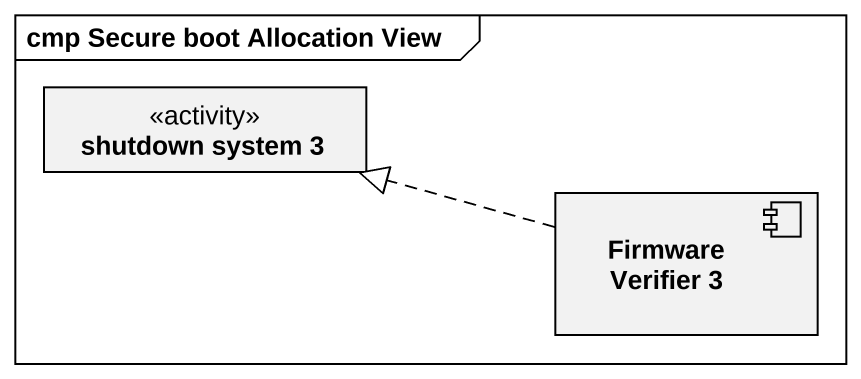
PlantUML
@startuml
mainframe cmp Secure boot Allocation View
allowmixing
hide circle
hide empty members
class "shutdown system 3" as shutdown_system_3 <<activity>>
component "Firmware Verifier 3" as Firmware_Verifier_3
Firmware_Verifier_3 .left.|> shutdown_system_3
@enduml
